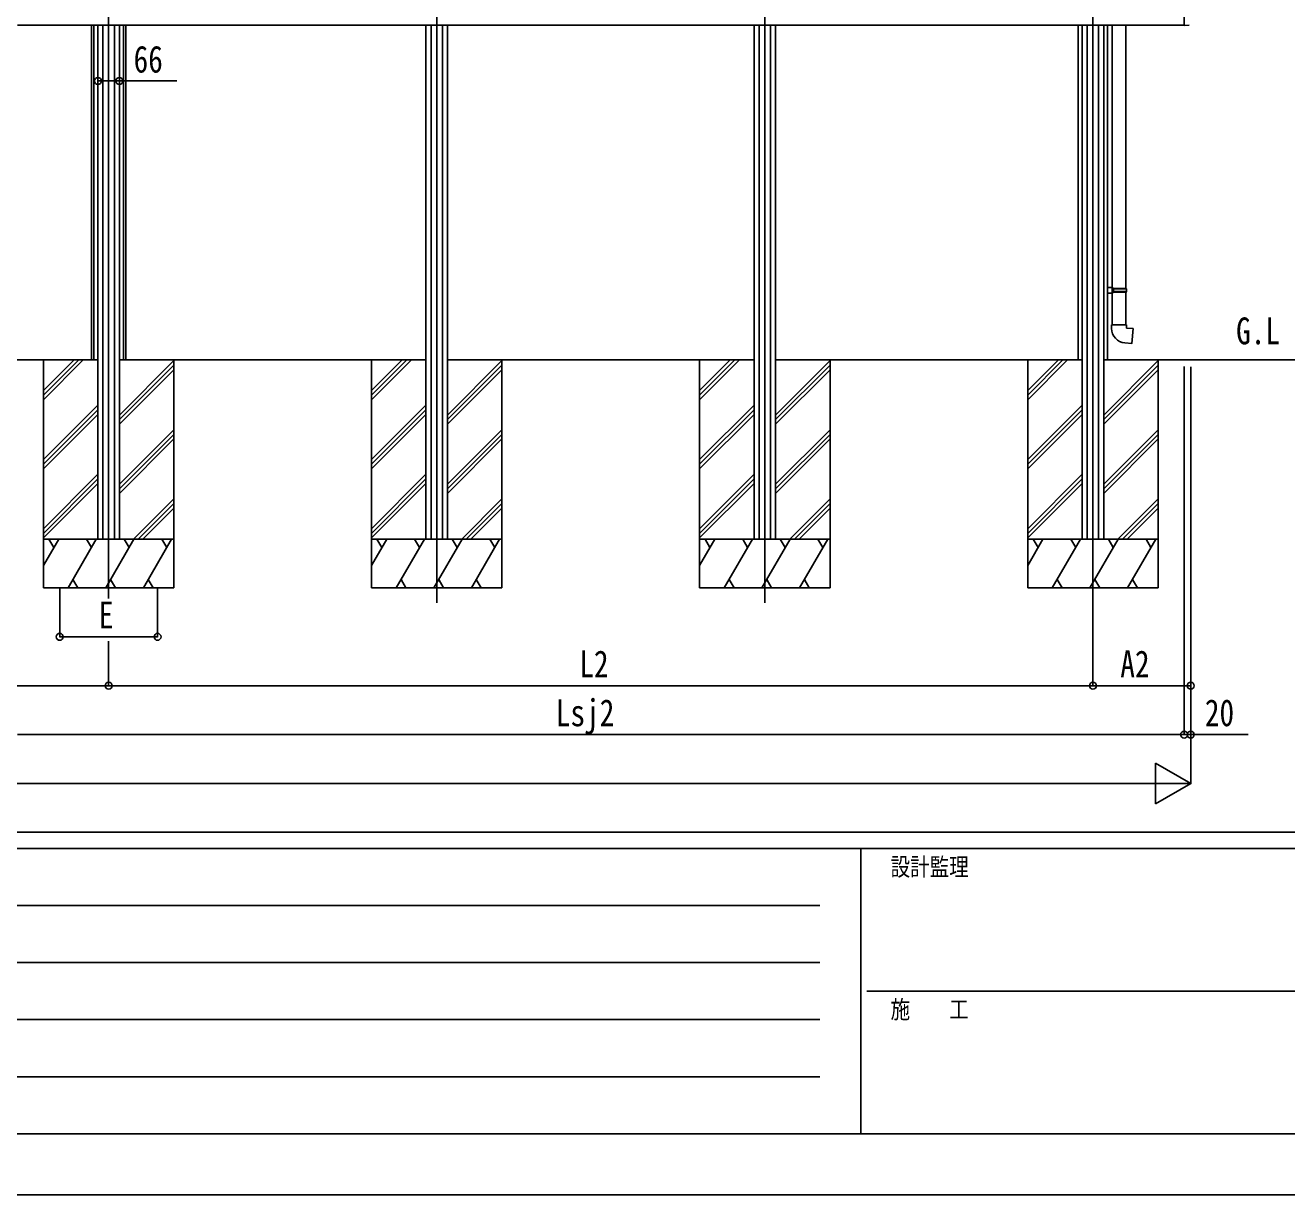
# Model space of a CAD drawing. Units: millimetres, scale not verified. Extents: x -10512 to 10512, y -7425 to 7425.
# Drawn here: x -5826 to -1955, y -7425 to -3835 of the extents above; entities that cross this region are included whole.
import ezdxf
from ezdxf.enums import TextEntityAlignment as Align

# ---------------------------------------------------------------- set-up
doc = ezdxf.new("R2010")
doc.units = ezdxf.units.MM
doc.header["$LTSCALE"] = 40
for name, color, linetype in [('0-2_USER1', 3, 'Continuous'), ('0-3_YKK_12', 2, 'Continuous'), ('0-4_YKK_13', 4, 'Continuous'), ('0-5_YKK_A1', 4, 'Continuous'), ('0-6_YKK_D', 6, 'Continuous'), ('0-7_YKK_ZWAK', 7, 'Continuous')]:
    doc.layers.add(name, color=color, linetype=linetype)
doc.styles.add('ＭＳ ゴシック', font='')
doc.styles.get('ＭＳ ゴシック').set_extended_font_data('MS Gothic')

msp = doc.modelspace()

# ---------------------------------------------------------------- linework, layer by layer
at = {"layer": '0-3_YKK_12'}
for p, q in [((-5569.89, -2093.79), (-5569.89, -5594.87)), ((-4563.23, -2093.79), (-4563.23, -5607.9)), ((-3556.56, -2093.79), (-3556.56, -5607.9)), ((-2549.89, -2093.79), (-2549.89, -5607.9))]:
    msp.add_line(p, q, dxfattribs=at)
at = {"layer": '0-4_YKK_13'}
for p, q in [((-2490.69, -4640.37), (-2490.69, -3835.5)), ((-2448.69, -3835.5), (-2448.69, -4642.93)), ((-2269.89, -3836), (-2254.61, -3835.2)), ((-5622.89, -4639.96), (-5622.89, -4657.9)), ((-2488.69, -4640.43), (-2504.69, -4639.96)), ((-2488.69, -4642.43), (-2490.69, -4642.43)), ((-2447.69, -4642.93), (-2490.69, -4642.93)), ((-2490.69, -4642.93), (-2490.69, -4643.48)), ((-2446.69, -4644.93), (-2490.69, -4644.93)), ((-2488.69, -4642.43), (-2488.69, -4640.43)), ((-2486.22, -4644.93), (-2485.79, -4642.93)), ((-2446.69, -4644.93), (-2447.69, -4642.93)), ((-2446.69, -4644.93), (-2446.69, -4652.93)), ((-2488.69, -4657.43), (-2504.69, -4657.9)), ((-2446.69, -4652.93), (-2490.69, -4652.93)), ((-2447.69, -4654.93), (-2490.69, -4654.93)), ((-2490.69, -4754.93), (-2490.69, -4657.49)), ((-2488.69, -4657.43), (-2488.69, -4655.43)), ((-2448.69, -4654.93), (-2448.69, -4754.93)), ((-2446.69, -4652.93), (-2447.69, -4654.93)), ((-2446.69, -4754.93), (-2492.69, -4754.93)), ((-2492.69, -4754.93), (-2492.69, -4765.85)), ((-2446.69, -4764.93), (-2446.69, -4754.93))]:
    msp.add_line(p, q, dxfattribs=at)
for points in [[(-2488.69, -4655.43), (-2490.69, -4655.43), (-2490.69, -4642.43)], [(-2486.22, -4644.93), (-2486.22, -4652.93), (-2485.79, -4654.93)], [(-2451.62, -4810.68), (-2430.78, -4812.5), (-2426.77, -4766.68), (-2446.69, -4764.93)]]:
    msp.add_lwpolyline(points, dxfattribs=at)
msp.add_arc((-2447.69, -4765.85), 45, 180, 265, dxfattribs=at)
at = {"layer": '0-5_YKK_A1'}
for p, q in [((-2269.89, -2998.8), (-2269.89, -3836)), ((-5849.89, -3835.5), (-2269.89, -3835.5)), ((-5622.89, -3835.5), (-5622.89, -4862.5)), ((-5615.09, -3835.5), (-5615.09, -4862.8)), ((-5602.89, -3835.5), (-5602.89, -5412.5)), ((-5587.39, -3835.5), (-5587.39, -5412.5)), ((-5552.39, -3835.5), (-5552.39, -5412.5)), ((-5536.89, -3835.5), (-5536.89, -5412.5)), ((-5524.69, -3835.5), (-5524.69, -4862.8)), ((-5516.89, -3835.5), (-5516.89, -4862.5)), ((-4596.23, -3835.5), (-4596.23, -5412.5)), ((-4580.73, -3835.5), (-4580.73, -5412.5)), ((-4545.73, -3835.5), (-4545.73, -5412.5)), ((-4530.23, -3835.5), (-4530.23, -5412.5)), ((-3589.56, -3835.5), (-3589.56, -5412.5)), ((-3574.06, -3835.5), (-3574.06, -5412.5)), ((-3539.06, -3835.5), (-3539.06, -5412.5)), ((-3523.56, -3835.5), (-3523.56, -5412.5)), ((-2595.09, -3835.5), (-2595.09, -4862.8)), ((-2582.89, -3835.5), (-2582.89, -5412.5)), ((-2567.39, -3835.5), (-2567.39, -5412.5)), ((-2532.39, -3835.5), (-2532.39, -5412.5)), ((-2516.89, -3835.5), (-2516.89, -5412.5)), ((-2504.69, -3835.5), (-2504.69, -4862.8)), ((-5602.89, -4862.5), (-6096.89, -4862.5)), ((-5769.89, -4862.5), (-5769.89, -5562.5)), ((-5769.89, -4956.48), (-5675.91, -4862.5)), ((-5769.89, -4970.62), (-5661.77, -4862.5)), ((-5769.89, -4984.76), (-5647.63, -4862.5)), ((-4596.23, -4862.5), (-5536.89, -4862.5)), ((-5536.89, -5031.85), (-5369.89, -4864.85)), ((-4596.23, -4862.5), (-5516.89, -4862.5)), ((-5369.89, -4862.5), (-5369.89, -5562.5)), ((-4763.23, -4862.5), (-4763.23, -5562.5)), ((-4763.23, -4956.48), (-4669.25, -4862.5)), ((-4763.23, -4970.62), (-4655.1, -4862.5)), ((-4763.23, -4984.76), (-4640.96, -4862.5)), ((-3589.56, -4862.5), (-4530.23, -4862.5)), ((-4530.23, -5031.85), (-4363.23, -4864.85)), ((-4363.23, -4862.5), (-4363.23, -5562.5)), ((-3756.56, -4862.5), (-3756.56, -5562.5)), ((-3756.56, -4956.48), (-3662.58, -4862.5)), ((-3756.56, -4970.62), (-3648.44, -4862.5)), ((-3756.56, -4984.76), (-3634.3, -4862.5)), ((-2582.89, -4862.5), (-3523.56, -4862.5)), ((-3523.56, -5031.85), (-3356.56, -4864.85)), ((-3356.56, -4862.5), (-3356.56, -5562.5)), ((-2749.89, -4862.5), (-2749.89, -5562.5)), ((-2749.89, -4956.48), (-2655.91, -4862.5)), ((-2749.89, -4970.62), (-2641.77, -4862.5)), ((-2749.89, -4984.76), (-2627.63, -4862.5)), ((-1888.72, -4862.5), (-2516.89, -4862.5)), ((-2516.89, -5031.85), (-2349.89, -4864.85)), ((-2349.89, -4862.5), (-2349.89, -5562.5)), ((-5536.89, -5045.99), (-5369.89, -4878.99)), ((-5536.89, -5060.13), (-5369.89, -4893.13)), ((-4530.23, -5045.99), (-4363.23, -4878.99)), ((-4530.23, -5060.13), (-4363.23, -4893.13)), ((-3523.56, -5045.99), (-3356.56, -4878.99)), ((-3523.56, -5060.13), (-3356.56, -4893.13)), ((-2516.89, -5045.99), (-2349.89, -4878.99)), ((-2516.89, -5060.13), (-2349.89, -4893.13)), ((-5769.89, -5168.61), (-5602.89, -5001.61)), ((-5769.89, -5182.75), (-5602.89, -5015.75)), ((-5769.89, -5196.89), (-5602.89, -5029.9)), ((-4763.23, -5168.61), (-4596.23, -5001.61)), ((-4763.23, -5182.75), (-4596.23, -5015.75)), ((-4763.23, -5196.89), (-4596.23, -5029.9)), ((-3756.56, -5168.61), (-3589.56, -5001.61)), ((-3756.56, -5182.75), (-3589.56, -5015.75)), ((-3756.56, -5196.89), (-3589.56, -5029.9)), ((-2749.89, -5168.61), (-2582.89, -5001.61)), ((-2749.89, -5182.75), (-2582.89, -5015.75)), ((-2749.89, -5196.89), (-2582.89, -5029.9)), ((-5536.89, -5243.98), (-5369.89, -5076.98)), ((-5536.89, -5258.12), (-5369.89, -5091.12)), ((-5536.89, -5272.26), (-5369.89, -5105.26)), ((-4530.23, -5243.98), (-4363.23, -5076.98)), ((-4530.23, -5258.12), (-4363.23, -5091.12)), ((-4530.23, -5272.26), (-4363.23, -5105.26)), ((-3523.56, -5243.98), (-3356.56, -5076.98)), ((-3523.56, -5258.12), (-3356.56, -5091.12)), ((-3523.56, -5272.26), (-3356.56, -5105.26)), ((-2516.89, -5243.98), (-2349.89, -5076.98)), ((-2516.89, -5258.12), (-2349.89, -5091.12)), ((-2516.89, -5272.26), (-2349.89, -5105.26)), ((-5769.89, -5380.74), (-5602.89, -5213.74)), ((-4763.23, -5380.74), (-4596.23, -5213.74)), ((-3756.56, -5380.74), (-3589.56, -5213.74)), ((-2749.89, -5380.74), (-2582.89, -5213.74)), ((-5769.89, -5394.88), (-5602.89, -5227.88)), ((-5769.89, -5409.03), (-5602.89, -5242.03)), ((-4763.23, -5394.88), (-4596.23, -5227.88)), ((-4763.23, -5409.03), (-4596.23, -5242.03)), ((-3756.56, -5394.88), (-3589.56, -5227.88)), ((-3756.56, -5409.03), (-3589.56, -5242.03)), ((-2749.89, -5394.88), (-2582.89, -5227.88)), ((-2749.89, -5409.03), (-2582.89, -5242.03)), ((-5493.29, -5412.5), (-5369.89, -5289.11)), ((-4486.62, -5412.5), (-4363.23, -5289.11)), ((-3479.95, -5412.5), (-3356.56, -5289.11)), ((-2473.29, -5412.5), (-2349.89, -5289.11)), ((-5479.14, -5412.5), (-5369.89, -5303.25)), ((-5465, -5412.5), (-5369.89, -5317.39)), ((-4472.48, -5412.5), (-4363.23, -5303.25)), ((-4458.33, -5412.5), (-4363.23, -5317.39)), ((-3465.81, -5412.5), (-3356.56, -5303.25)), ((-3451.67, -5412.5), (-3356.56, -5317.39)), ((-2459.14, -5412.5), (-2349.89, -5303.25)), ((-2445, -5412.5), (-2349.89, -5317.39)), ((-5369.89, -5412.5), (-5769.89, -5412.5)), ((-5769.89, -5493.25), (-5723.27, -5412.5)), ((-5738.28, -5438.48), (-5753.28, -5412.5)), ((-5694.41, -5562.5), (-5607.8, -5412.5)), ((-5622.8, -5438.48), (-5637.81, -5412.5)), ((-5578.94, -5562.5), (-5492.33, -5412.5)), ((-5507.33, -5438.48), (-5522.34, -5412.5)), ((-5463.47, -5562.5), (-5376.86, -5412.5)), ((-5391.86, -5438.48), (-5406.87, -5412.5)), ((-4363.23, -5412.5), (-4763.23, -5412.5)), ((-4763.23, -5493.25), (-4716.61, -5412.5)), ((-4731.61, -5438.48), (-4746.61, -5412.5)), ((-4687.74, -5562.5), (-4601.14, -5412.5)), ((-4616.14, -5438.48), (-4631.14, -5412.5)), ((-4572.27, -5562.5), (-4485.67, -5412.5)), ((-4500.67, -5438.48), (-4515.67, -5412.5)), ((-4456.8, -5562.5), (-4370.2, -5412.5)), ((-4385.2, -5438.48), (-4400.2, -5412.5)), ((-3356.56, -5412.5), (-3756.56, -5412.5)), ((-3756.56, -5493.25), (-3709.94, -5412.5)), ((-3724.94, -5438.48), (-3739.94, -5412.5)), ((-3681.07, -5562.5), (-3594.47, -5412.5)), ((-3609.47, -5438.48), (-3624.47, -5412.5)), ((-3565.6, -5562.5), (-3479, -5412.5)), ((-3494, -5438.48), (-3509, -5412.5)), ((-3450.13, -5562.5), (-3363.53, -5412.5)), ((-3378.53, -5438.48), (-3393.53, -5412.5)), ((-2349.89, -5412.5), (-2749.89, -5412.5)), ((-2749.89, -5493.25), (-2703.27, -5412.5)), ((-2718.28, -5438.48), (-2733.28, -5412.5)), ((-2674.41, -5562.5), (-2587.8, -5412.5)), ((-2602.8, -5438.48), (-2617.81, -5412.5)), ((-2558.94, -5562.5), (-2472.33, -5412.5)), ((-2487.33, -5438.48), (-2502.34, -5412.5)), ((-2443.47, -5562.5), (-2356.86, -5412.5)), ((-2371.86, -5438.48), (-2386.87, -5412.5)), ((-5769.89, -5562.5), (-5369.89, -5562.5)), ((-5679.41, -5536.52), (-5664.41, -5562.5)), ((-5563.94, -5536.52), (-5548.94, -5562.5)), ((-5448.47, -5536.52), (-5433.47, -5562.5)), ((-4763.23, -5562.5), (-4363.23, -5562.5)), ((-4672.74, -5536.52), (-4657.74, -5562.5)), ((-4557.27, -5536.52), (-4542.27, -5562.5)), ((-4441.8, -5536.52), (-4426.8, -5562.5)), ((-3756.56, -5562.5), (-3356.56, -5562.5)), ((-3666.07, -5536.52), (-3651.07, -5562.5)), ((-3550.6, -5536.52), (-3535.6, -5562.5)), ((-3435.13, -5536.52), (-3420.14, -5562.5)), ((-2749.89, -5562.5), (-2349.89, -5562.5)), ((-2659.41, -5536.52), (-2644.41, -5562.5)), ((-2543.94, -5536.52), (-2528.94, -5562.5)), ((-2428.47, -5536.52), (-2413.47, -5562.5))]:
    msp.add_line(p, q, dxfattribs=at)
at = {"layer": '0-6_YKK_D'}
for p, q in [((-5602.89, -3967.52), (-5602.89, -4007.47)), ((-5536.89, -3967.52), (-5536.89, -4007.47)), ((-2269.89, -4882.67), (-2269.89, -6013.5)), ((-2249.89, -4883.88), (-2249.89, -5863.5)), ((-5719.89, -5563.5), (-5719.89, -5713.5)), ((-5419.89, -5563.5), (-5419.89, -5713.5)), ((-2549.89, -5608.9), (-2549.89, -5863.5)), ((-2549.89, -5616.87), (-2549.89, -5863.5)), ((-2249.89, -5639.46), (-2249.89, -6163.5)), ((-5719.89, -5712.5), (-5419.89, -5712.5)), ((-5569.89, -5725.33), (-5569.89, -5863.5)), ((-2269.89, -5703.75), (-2269.89, -6013.5)), ((-2249.89, -5703.75), (-2249.89, -6013.5)), ((-5569.89, -5779.67), (-5569.89, -5863.5)), ((-6129.89, -5862.5), (-5569.89, -5862.5)), ((-5569.89, -5862.5), (-2549.89, -5862.5)), ((-2549.89, -5862.5), (-2249.89, -5862.5)), ((-5849.89, -6012.5), (-2269.89, -6012.5)), ((-2249.89, -6162.5), (-2358.15, -6100)), ((-2358.15, -6100), (-2358.15, -6225)), ((-9324.89, -6162.5), (-2374.89, -6162.5)), ((-2249.89, -6162.5), (-2466.4, -6162.5)), ((-2249.89, -6162.5), (-2358.15, -6225))]:
    msp.add_line(p, q, dxfattribs=at)
for points in [[(-5602.89, -4006.47), (-5536.89, -4006.47), (-5360.39, -4006.47)], [(-2269.89, -6012.5), (-2249.89, -6012.5), (-2073.39, -6012.5)]]:
    msp.add_lwpolyline(points, dxfattribs=at)
for centre in [(-5602.89, -4006.47), (-5536.89, -4006.47), (-5719.89, -5712.5), (-5419.89, -5712.5), (-5569.89, -5862.5), (-5569.89, -5862.5), (-2549.89, -5862.5), (-2549.89, -5862.5), (-2249.89, -5862.5), (-2269.89, -6012.5), (-2269.89, -6012.5), (-2249.89, -6012.5)]:
    msp.add_circle(centre, 10.62, dxfattribs=at)
at = {"layer": '0-7_YKK_ZWAK'}
for p, q in [((9737.55, -6312.5), (-9762.45, -6312.5)), ((-3262.45, -6362.5), (-9762.45, -6362.5)), ((-3262.45, -6362.5), (-3262.45, -7237.5)), ((-12.45, -6362.5), (-3262.45, -6362.5)), ((-9656.2, -6537.5), (-3387.45, -6537.5)), ((-9656.2, -6712.5), (-3387.45, -6712.5)), ((-3243.7, -6800), (-12.45, -6800)), ((-9656.2, -6887.5), (-3387.45, -6887.5)), ((-9656.2, -7062.5), (-3387.45, -7062.5)), ((-9762.45, -7237.5), (-3262.45, -7237.5)), ((-3262.45, -7237.5), (-12.45, -7237.5))]:
    msp.add_line(p, q, dxfattribs=at)
msp.add_lwpolyline([(-10512.5, -7425), (10512.5, -7425), (10512.5, 7425), (-10512.5, 7425)], close=True, dxfattribs=at)

# ---------------------------------------------------------------- texts
at = {"layer": '0-2_USER1', "style": 'ＭＳ ゴシック', "width": 0.8}
msp.add_text('G.L', height=82.48, dxfattribs=at).set_placement((-2110.5, -4839.5), align=Align.BOTTOM_LEFT)
at = {"layer": '0-6_YKK_D', "style": 'ＭＳ ゴシック', "width": 0.8}
for s, p in [('66', (-5493.39, -4005.47)), ('E', (-5599.89, -5711.5)), ('L2', (-4125.89, -5861.5)), ('A2', (-2465.89, -5861.5)), ('Lsj2', (-4197.89, -6011.5)), ('20', (-2206.39, -6011.5))]:
    msp.add_text(s, height=82.48, dxfattribs=at).set_placement(p, align=Align.BOTTOM_LEFT)
at = {"layer": '0-7_YKK_ZWAK', "style": 'ＭＳ ゴシック', "width": 0.8}
for s, p in [('設計監理', (-3170.78, -6462.5)), ('施\u3000\u3000工', (-3170.78, -6900))]:
    msp.add_text(s, height=54.99, dxfattribs=at).set_placement(p, align=Align.BOTTOM_LEFT)

doc.saveas('drawing.dxf')
